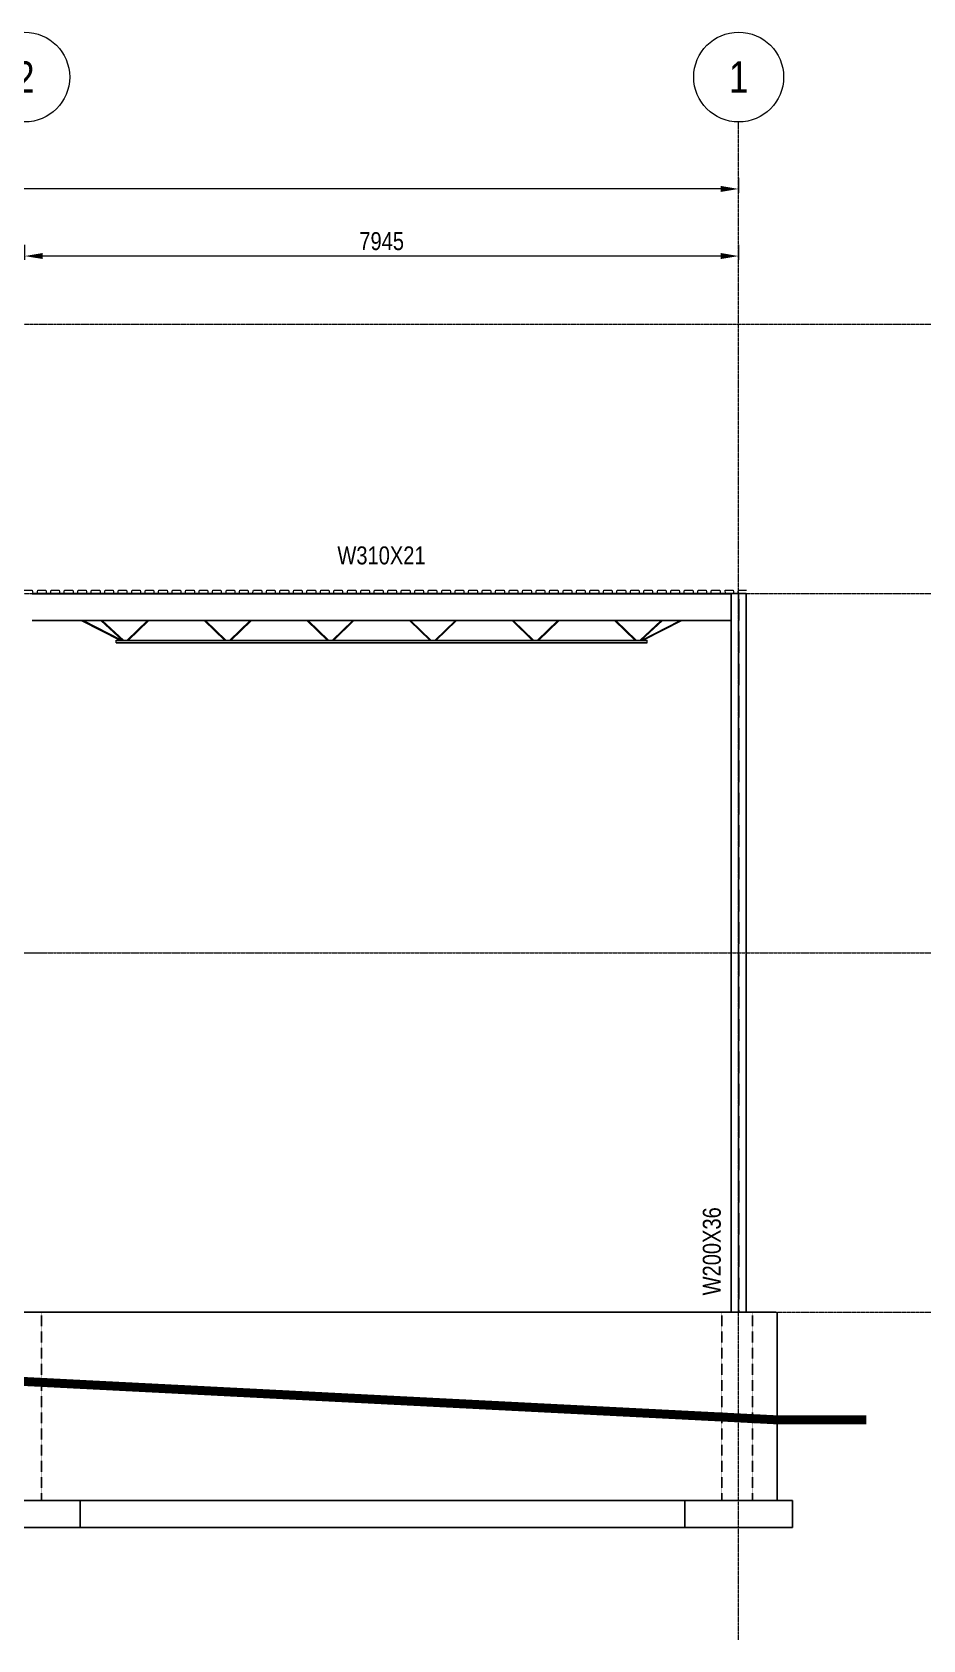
# Model space of a CAD drawing. Header units: millimetres. Extents: x -31954 to 493870, y 99509 to 604061.
# Drawn here: x 194293 to 204204, y 167172 to 185072 of the extents above; entities that cross this region are included whole.
import ezdxf
from ezdxf.enums import TextEntityAlignment as Align

# ---------------------------------------------------------------- set-up
doc = ezdxf.new("R2010")
doc.units = ezdxf.units.MM
doc.header["$LTSCALE"] = 10
doc.header["$PDMODE"] = 3
doc.header["$PDSIZE"] = 25
for name, pattern in [('Center', [2, 1.25, -0.25, 0.25, -0.25]), ('Hidden', [0.375, 0.25, -0.125]), ('Hidden2', [0.1875, 0.125, -0.0625])]:
    doc.linetypes.add(name, pattern=pattern)
for name, color, linetype, lineweight in [('A-FLOR-LEVL', 6, 'Continuous', 9), ('A-FLOR-OTLN', 6, 'Continuous', 9), ('C-TOPO', 2, 'Continuous', 9), ('S-ANNOTATIONS', 1, 'Continuous', 9), ('S-BEAM-STEEL-SECTION', 4, 'Continuous', 20), ('S-COLUMN-STEEL-SECTION', 4, 'Continuous', 25), ('S-FOOTING', 2, 'Continuous', 25), ('S-FOUNDATION', 1, 'Continuous', 25), ('S-GRID', 6, 'Center', 9)]:
    doc.layers.add(name, color=color, linetype=linetype, lineweight=lineweight)
doc.styles.add('001 Title Text', font='arial.ttf', dxfattribs={"width": 0.8, "height": 3.5})
doc.styles.add('AnnoText', font='arial.ttf', dxfattribs={"width": 0.8, "height": 2})
doc.dimstyles.new('DIM ANNO-LR', dxfattribs={"dimscale": 100, "dimtxt": 2, "dimasz": 2, "dimexe": 1.25, "dimexo": 0.625, "dimtad": 1, "dimdec": 0, "dimzin": 9, "dimdsep": 46, "dimtxsty": 'AnnoText', "dimcen": 2.5, "dimclrd": 256, "dimclre": 256, "dimclrt": 256, "dimadec": 0, "dimazin": 0, "dimtfac": 1, "dimtdec": 0, "dimtix": 1, "dimtmove": 2, "dimatfit": 3, "dimfxl": 1, "dimlwd": -1, "dimlwe": -1, "dimarcsym": 0})

# ---------------------------------------------------------------- blocks, each defined once
blk = doc.blocks.new('*D343')
at = {"layer": 'Defpoints', "color": 0, "transparency": 16777216}
for p in [(194210, 182579), (194210, 182473), (202155, 182473)]:
    blk.add_point(p, dxfattribs=at)
at = {"layer": 'S-ANNOTATIONS', "transparency": 16777216}
for p, q in [((194210, 182536), (194210, 182704)), ((202155, 182536), (202155, 182704)), ((201955, 182579), (194410, 182579))]:
    blk.add_line(p, q, dxfattribs=at)
for points in [[(194410, 182613), (194410, 182546), (194210, 182579)], [(201955, 182613), (201955, 182546), (202155, 182579)]]:
    blk.add_solid(points, dxfattribs=at)
at = {"layer": 'S-ANNOTATIONS', "transparency": 16777216, "insert": (198182, 182744), "char_height": 200, "attachment_point": 5, "style": 'AnnoText'}
blk.add_mtext('7945', dxfattribs=at)
blk = doc.blocks.new('*D342')
at = {"layer": 'Defpoints', "color": 0, "transparency": 16777216}
for p in [(175090, 183326), (175090, 183220), (202155, 183220)]:
    blk.add_point(p, dxfattribs=at)
at = {"layer": 'S-ANNOTATIONS', "transparency": 16777216}
for p, q in [((175090, 183283), (175090, 183451)), ((201955, 183326), (175290, 183326)), ((202155, 183283), (202155, 183451))]:
    blk.add_line(p, q, dxfattribs=at)
for points in [[(175290, 183360), (175290, 183293), (175090, 183326)], [(201955, 183360), (201955, 183293), (202155, 183326)]]:
    blk.add_solid(points, dxfattribs=at)
at = {"layer": 'S-ANNOTATIONS', "transparency": 16777216, "insert": (188622, 183491), "char_height": 200, "attachment_point": 5, "style": 'AnnoText'}
blk.add_mtext('27065', dxfattribs=at)

msp = doc.modelspace()

# ---------------------------------------------------------------- linework, layer by layer
at = {"layer": 'A-FLOR-LEVL', "linetype": 'Center'}
for p, q in [((171850.5, 181822), (209649.8, 181822)), ((171850.5, 178822), (209649.8, 178822)), ((171850.5, 174822), (209649.8, 174822)), ((171850.5, 170822), (209649.8, 170822))]:
    msp.add_line(p, q, dxfattribs=at)
at = {"layer": 'A-FLOR-OTLN'}
for p, q in [((194203.8, 178860), (194293.8, 178860)), ((194293.8, 178860), (194301.3, 178822)), ((194301.3, 178822), (194346.3, 178822)), ((194346.3, 178822), (194353.8, 178860)), ((194353.8, 178860), (194443.8, 178860)), ((194443.8, 178860), (194451.3, 178822)), ((194451.3, 178822), (194496.3, 178822)), ((194496.3, 178822), (194503.8, 178860)), ((194503.8, 178860), (194593.8, 178860)), ((194593.8, 178860), (194601.3, 178822)), ((194601.3, 178822), (194646.3, 178822)), ((194646.3, 178822), (194653.8, 178860)), ((194653.8, 178860), (194743.8, 178860)), ((194743.8, 178860), (194751.3, 178822)), ((194751.3, 178822), (194796.3, 178822)), ((194796.3, 178822), (194803.8, 178860)), ((194803.8, 178860), (194893.8, 178860)), ((194893.8, 178860), (194901.3, 178822)), ((194901.3, 178822), (194946.3, 178822)), ((194946.3, 178822), (194953.8, 178860)), ((194953.8, 178860), (195043.8, 178860)), ((195043.8, 178860), (195051.3, 178822)), ((195051.3, 178822), (195096.3, 178822)), ((195096.3, 178822), (195103.8, 178860)), ((195103.8, 178860), (195193.8, 178860)), ((195193.8, 178860), (195201.3, 178822)), ((195201.3, 178822), (195246.3, 178822)), ((195246.3, 178822), (195253.8, 178860)), ((195253.8, 178860), (195343.8, 178860)), ((195343.8, 178860), (195351.3, 178822)), ((195351.3, 178822), (195396.3, 178822)), ((195396.3, 178822), (195403.8, 178860)), ((195403.8, 178860), (195493.8, 178860)), ((195493.8, 178860), (195501.3, 178822)), ((195501.3, 178822), (195546.3, 178822)), ((195546.3, 178822), (195553.8, 178860)), ((195553.8, 178860), (195643.8, 178860)), ((195643.8, 178860), (195651.3, 178822)), ((195651.3, 178822), (195696.3, 178822)), ((195696.3, 178822), (195703.8, 178860)), ((195703.8, 178860), (195793.8, 178860)), ((195793.8, 178860), (195801.3, 178822)), ((195801.3, 178822), (195846.3, 178822)), ((195846.3, 178822), (195853.8, 178860)), ((195853.8, 178860), (195943.8, 178860)), ((195943.8, 178860), (195951.3, 178822)), ((195951.3, 178822), (195996.3, 178822)), ((195996.3, 178822), (196003.8, 178860)), ((196003.8, 178860), (196093.8, 178860)), ((196093.8, 178860), (196101.3, 178822)), ((196101.3, 178822), (196146.3, 178822)), ((196146.3, 178822), (196153.8, 178860)), ((196153.8, 178860), (196243.8, 178860)), ((196243.8, 178860), (196251.3, 178822)), ((196251.3, 178822), (196296.3, 178822)), ((196296.3, 178822), (196303.8, 178860)), ((196303.8, 178860), (196393.8, 178860)), ((196393.8, 178860), (196401.3, 178822)), ((196401.3, 178822), (196446.3, 178822)), ((196446.3, 178822), (196453.8, 178860)), ((196453.8, 178860), (196543.8, 178860)), ((196543.8, 178860), (196551.3, 178822)), ((196551.3, 178822), (196596.3, 178822)), ((196596.3, 178822), (196603.8, 178860)), ((196603.8, 178860), (196693.8, 178860)), ((196693.8, 178860), (196701.3, 178822)), ((196701.3, 178822), (196746.3, 178822)), ((196746.3, 178822), (196753.8, 178860)), ((196753.8, 178860), (196843.8, 178860)), ((196843.8, 178860), (196851.3, 178822)), ((196851.3, 178822), (196896.3, 178822)), ((196896.3, 178822), (196903.8, 178860)), ((196903.8, 178860), (196993.8, 178860)), ((196993.8, 178860), (197001.3, 178822)), ((197001.3, 178822), (197046.3, 178822)), ((197046.3, 178822), (197053.8, 178860)), ((197053.8, 178860), (197143.8, 178860)), ((197143.8, 178860), (197151.3, 178822)), ((197151.3, 178822), (197196.3, 178822)), ((197196.3, 178822), (197203.8, 178860)), ((197203.8, 178860), (197293.8, 178860)), ((197293.8, 178860), (197301.3, 178822)), ((197301.3, 178822), (197346.3, 178822)), ((197346.3, 178822), (197353.8, 178860)), ((197353.8, 178860), (197443.8, 178860)), ((197443.8, 178860), (197451.3, 178822)), ((197451.3, 178822), (197496.3, 178822)), ((197496.3, 178822), (197503.8, 178860)), ((197503.8, 178860), (197593.8, 178860)), ((197593.8, 178860), (197601.3, 178822)), ((197601.3, 178822), (197646.3, 178822)), ((197646.3, 178822), (197653.8, 178860)), ((197653.8, 178860), (197743.8, 178860)), ((197743.8, 178860), (197751.3, 178822)), ((197751.3, 178822), (197796.3, 178822)), ((197796.3, 178822), (197803.8, 178860)), ((197803.8, 178860), (197893.8, 178860)), ((197893.8, 178860), (197901.3, 178822)), ((197901.3, 178822), (197946.3, 178822)), ((197946.3, 178822), (197953.8, 178860)), ((197953.8, 178860), (198043.8, 178860)), ((198043.8, 178860), (198051.3, 178822)), ((198051.3, 178822), (198096.3, 178822)), ((198096.3, 178822), (198103.8, 178860)), ((198103.8, 178860), (198193.8, 178860)), ((198193.8, 178860), (198201.3, 178822)), ((198201.3, 178822), (198246.3, 178822)), ((198246.3, 178822), (198253.8, 178860)), ((198253.8, 178860), (198343.8, 178860)), ((198343.8, 178860), (198351.3, 178822)), ((198351.3, 178822), (198396.3, 178822)), ((198396.3, 178822), (198403.8, 178860)), ((198403.8, 178860), (198493.8, 178860)), ((198493.8, 178860), (198501.3, 178822)), ((198501.3, 178822), (198546.3, 178822)), ((198546.3, 178822), (198553.8, 178860)), ((198553.8, 178860), (198643.8, 178860)), ((198643.8, 178860), (198651.3, 178822)), ((198651.3, 178822), (198696.3, 178822)), ((198696.3, 178822), (198703.8, 178860)), ((198703.8, 178860), (198793.8, 178860)), ((198793.8, 178860), (198801.3, 178822)), ((198801.3, 178822), (198846.3, 178822)), ((198846.3, 178822), (198853.8, 178860)), ((198853.8, 178860), (198943.8, 178860)), ((198943.8, 178860), (198951.3, 178822)), ((198951.3, 178822), (198996.3, 178822)), ((198996.3, 178822), (199003.8, 178860)), ((199003.8, 178860), (199093.8, 178860)), ((199093.8, 178860), (199101.3, 178822)), ((199101.3, 178822), (199146.3, 178822)), ((199146.3, 178822), (199153.8, 178860)), ((199153.8, 178860), (199243.8, 178860)), ((199243.8, 178860), (199251.3, 178822)), ((199251.3, 178822), (199296.3, 178822)), ((199296.3, 178822), (199303.8, 178860)), ((199303.8, 178860), (199393.8, 178860)), ((199393.8, 178860), (199401.3, 178822)), ((199401.3, 178822), (199446.3, 178822)), ((199446.3, 178822), (199453.8, 178860)), ((199453.8, 178860), (199543.8, 178860)), ((199543.8, 178860), (199551.3, 178822)), ((199551.3, 178822), (199596.3, 178822)), ((199596.3, 178822), (199603.8, 178860)), ((199603.8, 178860), (199693.8, 178860)), ((199693.8, 178860), (199701.3, 178822)), ((199701.3, 178822), (199746.3, 178822)), ((199746.3, 178822), (199753.8, 178860)), ((199753.8, 178860), (199843.8, 178860)), ((199843.8, 178860), (199851.3, 178822)), ((199851.3, 178822), (199896.3, 178822)), ((199896.3, 178822), (199903.8, 178860)), ((199903.8, 178860), (199993.8, 178860)), ((199993.8, 178860), (200001.3, 178822)), ((200001.3, 178822), (200046.3, 178822)), ((200046.3, 178822), (200053.8, 178860)), ((200053.8, 178860), (200143.8, 178860)), ((200143.8, 178860), (200151.3, 178822)), ((200151.3, 178822), (200196.3, 178822)), ((200196.3, 178822), (200203.8, 178860)), ((200203.8, 178860), (200293.8, 178860)), ((200293.8, 178860), (200301.3, 178822)), ((200301.3, 178822), (200346.3, 178822)), ((200346.3, 178822), (200353.8, 178860)), ((200353.8, 178860), (200443.8, 178860)), ((200443.8, 178860), (200451.3, 178822)), ((200451.3, 178822), (200496.3, 178822)), ((200496.3, 178822), (200503.8, 178860)), ((200503.8, 178860), (200593.8, 178860)), ((200593.8, 178860), (200601.3, 178822)), ((200601.3, 178822), (200646.3, 178822)), ((200646.3, 178822), (200653.8, 178860)), ((200653.8, 178860), (200743.8, 178860)), ((200743.8, 178860), (200751.3, 178822)), ((200751.3, 178822), (200796.3, 178822)), ((200796.3, 178822), (200803.8, 178860)), ((200803.8, 178860), (200893.8, 178860)), ((200893.8, 178860), (200901.3, 178822)), ((200901.3, 178822), (200946.3, 178822)), ((200946.3, 178822), (200953.8, 178860)), ((200953.8, 178860), (201043.8, 178860)), ((201043.8, 178860), (201051.3, 178822)), ((201051.3, 178822), (201096.3, 178822)), ((201096.3, 178822), (201103.8, 178860)), ((201103.8, 178860), (201193.8, 178860)), ((201193.8, 178860), (201201.3, 178822)), ((201201.3, 178822), (201246.3, 178822)), ((201246.3, 178822), (201253.8, 178860)), ((201253.8, 178860), (201343.8, 178860)), ((201343.8, 178860), (201351.3, 178822)), ((201351.3, 178822), (201396.3, 178822)), ((201396.3, 178822), (201403.8, 178860)), ((201403.8, 178860), (201493.8, 178860)), ((201493.8, 178860), (201501.3, 178822)), ((201501.3, 178822), (201546.3, 178822)), ((201546.3, 178822), (201553.8, 178860)), ((201553.8, 178860), (201643.8, 178860)), ((201643.8, 178860), (201651.3, 178822)), ((201651.3, 178822), (201696.3, 178822)), ((201696.3, 178822), (201703.8, 178860)), ((201703.8, 178860), (201793.8, 178860)), ((201793.8, 178860), (201801.3, 178822)), ((201801.3, 178822), (201846.3, 178822)), ((201846.3, 178822), (201853.8, 178860)), ((201853.8, 178860), (201943.8, 178860)), ((201943.8, 178860), (201951.3, 178822)), ((201951.3, 178822), (202009, 178822)), ((202003.8, 178860), (202093.8, 178860)), ((202009, 178822), (202003.8, 178860)), ((202093.8, 178860), (202101.3, 178822)), ((202101.3, 178822), (202146.3, 178822)), ((202146.3, 178822), (202153.8, 178860)), ((202153.8, 178860), (202243.8, 178860)), ((181547.3, 174822), (194409.8, 174822))]:
    msp.add_line(p, q, dxfattribs=at)
at = {"layer": 'C-TOPO', "const_width": 100}
msp.add_lwpolyline([(173582.2, 170725.6), (174490.3, 170716.9), (183892.8, 170702.9), (189589.8, 170215.4), (194209.8, 170048.2), (202569.8, 169622), (203574.8, 169622)], dxfattribs=at)
at = {"layer": 'S-BEAM-STEEL-SECTION'}
for p, q in [((202072.3, 178822), (194305, 178822)), ((202072.3, 178519), (202072.3, 178822)), ((202072.3, 178816.3), (194292.3, 178816.3)), ((194292.7, 178524.7), (202072.3, 178524.7)), ((202072.3, 178519), (194292.7, 178519)), ((194846.9, 178519), (195267.3, 178304)), ((195288.1, 178304), (194867.8, 178519)), ((195060.1, 178519), (195293.1, 178304)), ((195307.1, 178304), (195074.1, 178519)), ((195572.9, 178519), (195350.7, 178304)), ((195364.4, 178304), (195586.5, 178519)), ((196211, 178519), (196433.1, 178304)), ((196446.8, 178304), (196224.6, 178519)), ((196714.7, 178519), (196492.5, 178304)), ((196506.2, 178304), (196728.3, 178519)), ((197352.8, 178519), (197574.9, 178304)), ((197588.6, 178304), (197366.4, 178519)), ((197856.5, 178519), (197634.3, 178304)), ((197648, 178304), (197870.1, 178519)), ((198494.6, 178519), (198716.7, 178304)), ((198730.4, 178304), (198508.2, 178519)), ((198998.3, 178519), (198776.1, 178304)), ((198789.8, 178304), (199011.9, 178519)), ((199636.4, 178519), (199858.5, 178304)), ((199872.2, 178304), (199650, 178519)), ((200140.1, 178519), (199917.9, 178304)), ((199931.6, 178304), (200153.7, 178519)), ((200778.2, 178519), (201000.3, 178304)), ((201014, 178304), (200791.8, 178519)), ((201057.4, 178304), (201287.8, 178519)), ((201301.7, 178519), (201071.3, 178304)), ((201076.6, 178304), (201496.9, 178519)), ((201517.8, 178519), (201097.4, 178304)), ((195227.8, 178272), (195227.8, 178304)), ((195227.8, 178304), (201136.8, 178304)), ((201136.8, 178272), (201136.8, 178304)), ((195227.8, 178278.5), (201136.8, 178278.5)), ((195227.8, 178272), (201136.8, 178272))]:
    msp.add_line(p, q, dxfattribs=at)
at = {"layer": 'S-COLUMN-STEEL-SECTION'}
for p, q in [((202072.3, 170822), (202072.3, 178822)), ((202237.3, 178822), (202072.3, 178822)), ((202237.3, 178822), (202237.3, 170822))]:
    msp.add_line(p, q, dxfattribs=at)
at = {"layer": 'S-COLUMN-STEEL-SECTION', "linetype": 'Hidden'}
for p, q in [((202151.7, 178822), (202151.7, 170822)), ((202157.9, 170822), (202157.9, 178822))]:
    msp.add_line(p, q, dxfattribs=at)
at = {"layer": 'S-FOOTING'}
for p, q in [((202569.8, 170822), (174661.8, 170822)), ((190068.2, 168722), (202754.8, 168722)), ((194826.5, 168722), (194826.5, 168422)), ((201554.8, 168722), (201554.8, 168422)), ((202754.8, 168722), (202754.8, 168422)), ((189852, 168422), (202754.8, 168422))]:
    msp.add_line(p, q, dxfattribs=at)
at = {"layer": 'S-FOUNDATION'}
for p, q in [((202569.8, 170822), (174661.8, 170822)), ((202582.8, 170822), (202582.8, 168722))]:
    msp.add_line(p, q, dxfattribs=at)
at = {"layer": 'S-FOUNDATION', "linetype": 'Hidden2'}
for p, q in [((194396.8, 170822), (194396.8, 168722)), ((201967.8, 170822), (201967.8, 168722)), ((202307.8, 170822), (202307.8, 168722))]:
    msp.add_line(p, q, dxfattribs=at)
at = {"layer": 'S-GRID'}
msp.add_line((202154.8, 167172), (202154.8, 184072), dxfattribs=at)
at = {"layer": 'S-GRID', "linetype": 'Continuous'}
for centre in [(194209.8, 184572), (202154.8, 184572)]:
    msp.add_circle(centre, 500, dxfattribs=at)

# ---------------------------------------------------------------- texts
at = {"layer": 'S-ANNOTATIONS', "insert": (198180, 179346.2), "char_height": 200, "width": 2156.4, "attachment_point": 2, "line_spacing_factor": 0.938532, "style": 'AnnoText'}
msp.add_mtext('\\fArial|b0|i0|c0|p34|;W310X21', dxfattribs=at)
at = {"layer": 'S-ANNOTATIONS', "insert": (201755.6, 171007.1), "char_height": 200, "width": 2156.4, "attachment_point": 1, "rotation": 90, "line_spacing_factor": 0.938532, "style": 'AnnoText'}
msp.add_mtext('\\fArial|b0|i0|c0|p34|;W200X36', dxfattribs=at)
at = {"layer": 'S-GRID', "style": '001 Title Text', "width": 0.8}
for s, p in [('2', (194209.8, 184572)), ('1', (202154.8, 184572))]:
    msp.add_text(s, height=350, dxfattribs=at).set_placement(p, align=Align.MIDDLE_CENTER)

# ---------------------------------------------------------------- dimensions: what is measured, and where the dimension line sits
at = {"layer": 'S-ANNOTATIONS'}
for base, p1, p2, picture, middle in [((175089.8, 183326.3), (202154.8, 183220.3), (175089.8, 183220.3), '*D342', (188622.3, 183490.9)), ((194209.8, 182579.2), (202154.8, 182473.1), (194209.8, 182473.1), '*D343', (198182.3, 182743.8))]:
    dim = msp.add_linear_dim(base=base, p1=p1, p2=p2, dimstyle='DIM ANNO-LR', dxfattribs=at)
    dim.commit()
    dim.dimension.update_dxf_attribs({"geometry": picture, "text_midpoint": middle})

doc.saveas('drawing.dxf')
